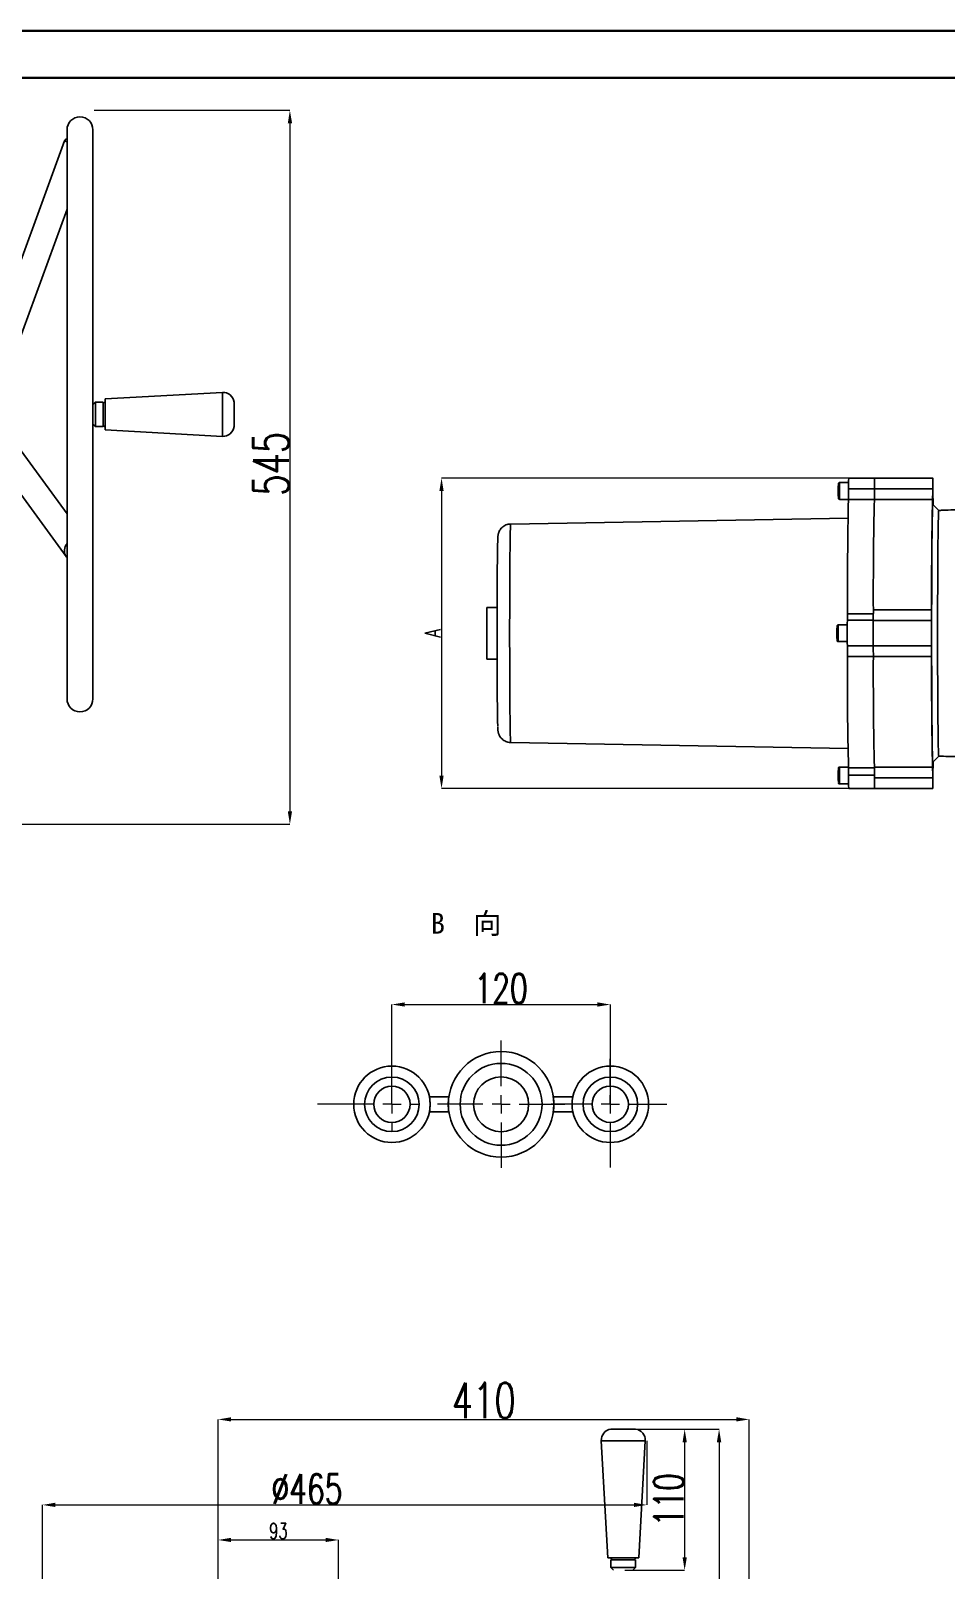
# Model space of a CAD drawing. Header units: millimetres. Extents: x 1465 to 4510, y 540 to 2694.
# Drawn here: x 2728 to 3435, y 1504 to 2694 of the extents above; entities that cross this region are included whole.
import ezdxf

# ---------------------------------------------------------------- set-up
doc = ezdxf.new("R2010")
doc.units = ezdxf.units.MM
doc.linetypes.add('CENTER2', pattern=[28.575, 19.05, -3.175, 3.175, -3.175])
for name, color, linetype, lineweight in [('AM_5', 3, 'Continuous', 25), ('AM_BOR', 7, 'Continuous', 50), ('FORMAT', 7, 'Continuous', 18), ('中心线', 1, 'CENTER2', 13), ('文字', 7, 'Continuous', 13), ('标注', 3, 'Continuous', 13), ('粗实线', 7, 'Continuous', 40)]:
    doc.layers.add(name, color=color, linetype=linetype, lineweight=lineweight)
doc.styles.add('SLDTEXTSTYLE1', font='txt.shx', dxfattribs={"width": 0.7, "bigfont": 'gbcbig.shx'})
doc.styles.add('STYLE1', font='txt.shx', dxfattribs={"width": 0.8, "height": 3, "bigfont": 'hzdx.shx'})
doc.dimstyles.new('SLDDIMSTYLE12$0', dxfattribs={"dimtxt": 12, "dimasz": 10, "dimexe": 0, "dimexo": 0.0625, "dimgap": 0.875, "dimtad": 1, "dimdec": 1, "dimlfac": 1.8, "dimrnd": 1e-09, "dimzin": 12, "dimdsep": 46, "dimtxsty": 'SLDTEXTSTYLE1', "dimcen": 0.09, "dimdle": 8.16, "dimclrd": 3, "dimclre": 3, "dimadec": 0, "dimazin": 3, "dimtfac": 1, "dimtdec": 1, "dimtofl": 0, "dimtmove": 0, "dimatfit": 3, "dimfxl": 0, "dimfrac": 2, "dimtolj": 1, "dimlwd": 5, "dimlwe": 5, "dimarcsym": 0})

# ---------------------------------------------------------------- blocks, each defined once
blk = doc.blocks.new('*D65')
at = {"layer": 'AM_5', "color": 3, "lineweight": 5, "transparency": 16777216}
blk.add_line((2777.1, 2632.1), (2928.4, 2632.1), dxfattribs=at)
at = {"layer": 'AM_5', "color": 3, "linetype": 'Continuous', "lineweight": 5, "transparency": 16777216}
for p, q in [((2928.4, 2622.1), (2928.4, 2090.2)), ((2610, 2080.2), (2928.4, 2080.2))]:
    blk.add_line(p, q, dxfattribs=at)
at = {"layer": 'AM_5', "color": 3, "transparency": 16777216}
for points in [[(2926.8, 2622.1), (2930.1, 2622.1), (2928.4, 2632.1)], [(2926.8, 2090.2), (2930.1, 2090.2), (2928.4, 2080.2)]]:
    blk.add_solid(points, dxfattribs=at)
at = {"layer": 'Defpoints', "color": 0, "transparency": 16777216}
for p in [(2777.1, 2632.1), (2609.9, 2080.2), (2928.4, 2080.2)]:
    blk.add_point(p, dxfattribs=at)
at = {"layer": 'AM_5', "color": 0, "transparency": 16777216, "insert": (2913.8, 2358.8), "char_height": 12, "attachment_point": 5, "rotation": 90, "style": 'SLDTEXTSTYLE1'}
blk.add_mtext('\\A1;{\\H2.28571x;545}', dxfattribs=at)
blk = doc.blocks.new('*D83')
at = {"layer": 'AM_5', "color": 3, "lineweight": 5, "transparency": 16777216}
blk.add_line((3360.1, 2347.8), (3045.6, 2347.8), dxfattribs=at)
at = {"layer": 'AM_5', "color": 3, "linetype": 'Continuous', "lineweight": 5, "transparency": 16777216}
for p, q in [((3045.6, 2337.8), (3045.6, 2117.8)), ((3360.1, 2107.8), (3045.6, 2107.8))]:
    blk.add_line(p, q, dxfattribs=at)
at = {"layer": 'AM_5', "color": 3, "transparency": 16777216}
for points in [[(3043.9, 2337.8), (3047.2, 2337.8), (3045.6, 2347.8)], [(3043.9, 2117.8), (3047.2, 2117.8), (3045.6, 2107.8)]]:
    blk.add_solid(points, dxfattribs=at)
at = {"layer": 'Defpoints', "color": 0, "transparency": 16777216}
for p in [(3360.2, 2347.8), (3045.6, 2107.8), (3360.2, 2107.8)]:
    blk.add_point(p, dxfattribs=at)
at = {"layer": 'AM_5', "color": 0, "transparency": 16777216, "insert": (3038.7, 2227.8), "char_height": 12, "attachment_point": 5, "rotation": 90, "style": 'SLDTEXTSTYLE1'}
blk.add_mtext('\\A1;A', dxfattribs=at)
blk = doc.blocks.new('*D63')
at = {"layer": 'Defpoints', "color": 0, "transparency": 16777216}
for p in [(3204.2, 1603.6), (3204.2, 1554), (2737.2, 1493.5)]:
    blk.add_point(p, dxfattribs=at)
at = {"layer": '标注', "color": 3, "linetype": 'Continuous', "lineweight": 5, "transparency": 16777216}
for p, q in [((3204.2, 1603.6), (3204.2, 1554)), ((2747.2, 1554), (3194.2, 1554))]:
    blk.add_line(p, q, dxfattribs=at)
at = {"layer": '标注', "color": 3, "lineweight": 5, "transparency": 16777216}
blk.add_line((2737.2, 1493.6), (2737.2, 1554), dxfattribs=at)
at = {"layer": '标注', "color": 3, "transparency": 16777216}
for points in [[(2747.2, 1555.7), (2747.2, 1552.4), (2737.2, 1554)], [(3194.2, 1555.7), (3194.2, 1552.4), (3204.2, 1554)]]:
    blk.add_solid(points, dxfattribs=at)
at = {"layer": '标注', "color": 0, "transparency": 16777216, "insert": (2941.6, 1566.3), "char_height": 10, "attachment_point": 5, "style": 'SLDTEXTSTYLE1'}
blk.add_mtext('\\A1;{\\H2.28571x;%%C465}', dxfattribs=at)
blk = doc.blocks.new('*D62')
at = {"layer": 'AM_5', "color": 3, "lineweight": 5, "transparency": 16777216}
blk.add_line((2873, 1181.1), (2873, 1620.1), dxfattribs=at)
at = {"layer": 'AM_5', "color": 3, "linetype": 'Continuous', "lineweight": 5, "transparency": 16777216}
for p, q in [((2883, 1620.1), (3273.3, 1620.1)), ((3283.3, 1145.4), (3283.3, 1620.1))]:
    blk.add_line(p, q, dxfattribs=at)
at = {"layer": 'AM_5', "color": 3, "transparency": 16777216}
for points in [[(2883, 1621.8), (2883, 1618.5), (2873, 1620.1)], [(3273.3, 1621.8), (3273.3, 1618.5), (3283.3, 1620.1)]]:
    blk.add_solid(points, dxfattribs=at)
at = {"layer": 'Defpoints', "color": 0, "transparency": 16777216}
for p in [(3283.3, 1620.1), (2873, 1181), (3283.3, 1145.3)]:
    blk.add_point(p, dxfattribs=at)
at = {"layer": 'AM_5', "color": 0, "transparency": 16777216, "insert": (3078.2, 1634.7), "char_height": 12, "attachment_point": 5, "style": 'SLDTEXTSTYLE1'}
blk.add_mtext('\\A1;{\\H2.28571x;410}', dxfattribs=at)
blk = doc.blocks.new('*D61')
at = {"layer": 'Defpoints', "color": 0, "transparency": 16777216}
for p in [(3187.2, 1612.5), (3187.2, 1503.5), (3233.4, 1503.5)]:
    blk.add_point(p, dxfattribs=at)
at = {"layer": '标注', "color": 3, "lineweight": 5, "transparency": 16777216}
blk.add_line((3187.2, 1612.5), (3233.4, 1612.5), dxfattribs=at)
at = {"layer": '标注', "color": 3, "linetype": 'Continuous', "lineweight": 5, "transparency": 16777216}
for p, q in [((3233.4, 1602.5), (3233.4, 1513.5)), ((3187.2, 1503.5), (3233.4, 1503.5))]:
    blk.add_line(p, q, dxfattribs=at)
at = {"layer": '标注', "color": 3, "transparency": 16777216}
for points in [[(3231.8, 1602.5), (3235.1, 1602.5), (3233.4, 1612.5)], [(3231.8, 1513.5), (3235.1, 1513.5), (3233.4, 1503.5)]]:
    blk.add_solid(points, dxfattribs=at)
at = {"layer": '标注', "color": 0, "transparency": 16777216, "insert": (3221.1, 1558), "char_height": 10, "attachment_point": 5, "rotation": 90, "style": 'SLDTEXTSTYLE1'}
blk.add_mtext('\\A1;{\\H2.28571x;110}', dxfattribs=at)
blk = doc.blocks.new('*D58')
at = {"layer": 'AM_5', "color": 3, "lineweight": 5, "transparency": 16777216}
blk.add_line((3187.2, 1612.5), (3260, 1612.5), dxfattribs=at)
at = {"layer": 'AM_5', "color": 3, "linetype": 'Continuous', "lineweight": 5, "transparency": 16777216}
for p, q in [((3260, 1602.5), (3260, 1191)), ((2873.1, 1181), (3260, 1181))]:
    blk.add_line(p, q, dxfattribs=at)
at = {"layer": 'AM_5', "color": 3, "transparency": 16777216}
for points in [[(3258.3, 1602.5), (3261.7, 1602.5), (3260, 1612.5)], [(3258.3, 1191), (3261.7, 1191), (3260, 1181)]]:
    blk.add_solid(points, dxfattribs=at)
at = {"layer": 'Defpoints', "color": 0, "transparency": 16777216}
for p in [(3187.2, 1612.5), (2873, 1181), (3260, 1181)]:
    blk.add_point(p, dxfattribs=at)
at = {"layer": 'AM_5', "color": 0, "transparency": 16777216, "insert": (3245.4, 1424.2), "char_height": 12, "attachment_point": 5, "rotation": 90, "style": 'SLDTEXTSTYLE1'}
blk.add_mtext('\\A1;{\\H2.28571x;430}', dxfattribs=at)
blk = doc.blocks.new('*D80')
at = {"layer": 'AM_5', "color": 3, "lineweight": 5, "transparency": 16777216}
blk.add_line((2873, 1181), (2873, 1526.9), dxfattribs=at)
at = {"layer": 'AM_5', "color": 3, "linetype": 'Continuous', "lineweight": 5, "transparency": 16777216}
for p, q in [((2883, 1526.9), (2956, 1526.9)), ((2966, 1483.6), (2966, 1526.9))]:
    blk.add_line(p, q, dxfattribs=at)
at = {"layer": 'AM_5', "color": 3, "transparency": 16777216}
for points in [[(2883, 1528.6), (2883, 1525.3), (2873, 1526.9)], [(2956, 1528.6), (2956, 1525.3), (2966, 1526.9)]]:
    blk.add_solid(points, dxfattribs=at)
at = {"layer": 'Defpoints', "color": 0, "transparency": 16777216}
for p in [(2966, 1526.9), (2966, 1483.5), (2873, 1180.9)]:
    blk.add_point(p, dxfattribs=at)
at = {"layer": 'AM_5', "color": 0, "transparency": 16777216, "insert": (2919.5, 1533.8), "char_height": 12, "attachment_point": 5, "style": 'SLDTEXTSTYLE1'}
blk.add_mtext('\\A1;93', dxfattribs=at)
blk = doc.blocks.new('rA3')
at = {"layer": '粗实线'}
for p, q in [((753.38, 421.26), (333.38, 421.26)), ((748.38, 416.26), (358.38, 416.26))]:
    blk.add_line(p, q, dxfattribs=at)
blk = doc.blocks.new('SW_CENTERMARKSYMBOL_14')
at = {"layer": 'FORMAT', "color": 0}
for p, q in [((0, 2), (0, 7)), ((-2, 0), (-7, 0)), ((0, 0), (-1, 0)), ((0, 0), (0, 1)), ((0, 0), (0, -1)), ((0, 0), (1, 0)), ((2, 0), (7, 0)), ((0, -2), (0, -7))]:
    blk.add_line(p, q, dxfattribs=at)
blk = doc.blocks.new('SW_CENTERMARKSYMBOL_15')
at = {"layer": 'FORMAT', "color": 0}
for p, q in [((0, 2), (0, 5)), ((-2, 0), (-6.49, 0)), ((0, 0), (-1, 0)), ((0, 0), (0, 1)), ((0, 0), (0, -1)), ((0, 0), (1, 0)), ((2, 0), (6.2, 0)), ((0, -2), (0, -6.94))]:
    blk.add_line(p, q, dxfattribs=at)
blk = doc.blocks.new('SW_CENTERMARKSYMBOL_16')
at = {"layer": 'FORMAT', "color": 0}
for p, q in [((0, 2), (0, 3)), ((-2, 0), (-8.18, 0)), ((0, 0), (-1, 0)), ((0, 0), (0, 1)), ((0, 0), (0, -1)), ((0, 0), (1, 0)), ((2, 0), (3, 0)), ((0, -2), (0, -3))]:
    blk.add_line(p, q, dxfattribs=at)
blk = doc.blocks.new('*D81')
at = {"layer": 'Defpoints', "color": 0, "transparency": 16777216}
for p in [(3176, 1940.8), (3007.2, 1863.7), (3176, 1863.7)]:
    blk.add_point(p, dxfattribs=at)
at = {"layer": '标注', "color": 3, "lineweight": 5, "transparency": 16777216}
blk.add_line((3007.2, 1863.7), (3007.2, 1940.8), dxfattribs=at)
at = {"layer": '标注', "color": 3, "linetype": 'Continuous', "lineweight": 5, "transparency": 16777216}
for p, q in [((3017.2, 1940.8), (3166, 1940.8)), ((3176, 1863.7), (3176, 1940.8))]:
    blk.add_line(p, q, dxfattribs=at)
at = {"layer": '标注', "color": 3, "transparency": 16777216}
for points in [[(3017.2, 1942.5), (3017.2, 1939.2), (3007.2, 1940.8)], [(3166, 1942.5), (3166, 1939.2), (3176, 1940.8)]]:
    blk.add_solid(points, dxfattribs=at)
at = {"layer": '标注', "color": 0, "transparency": 16777216, "insert": (3091.6, 1953.2), "char_height": 10, "attachment_point": 5, "style": 'SLDTEXTSTYLE1'}
blk.add_mtext('\\A1;{\\H2.28571x;120}', dxfattribs=at)

msp = doc.modelspace()

# ---------------------------------------------------------------- linework, layer by layer
at = {"color": 7, "linetype": 'Continuous', "lineweight": 25}
for p, q in [((2754.148, 2608.426), (2698.399, 2455.256)), ((2756.233, 2607.667), (2754.148, 2608.426)), ((2756.233, 2617.035), (2756.233, 2177.035)), ((2776.233, 2404.535), (2776.233, 2617.035)), ((2717.193, 2448.415), (2756.233, 2555.678)), ((2778.233, 2406.535), (2776.233, 2404.535)), ((2776.233, 2389.535), (2776.233, 2404.535)), ((2784.233, 2406.535), (2778.233, 2406.535)), ((2778.233, 2406.535), (2778.233, 2387.535)), ((2785.733, 2407.035), (2784.233, 2405.535)), ((2784.233, 2387.535), (2784.233, 2406.535)), ((2876.322, 2414.035), (2785.733, 2409.035)), ((2785.733, 2409.035), (2785.733, 2385.035)), ((2876.322, 2414.035), (2876.322, 2380.035)), ((2885.233, 2406.535), (2885.233, 2387.535)), ((2776.233, 2389.535), (2778.233, 2387.535)), ((2776.233, 2177.035), (2776.233, 2389.535)), ((2778.233, 2387.535), (2784.233, 2387.535)), ((2784.233, 2388.535), (2785.733, 2387.035)), ((2785.733, 2385.035), (2876.322, 2380.035)), ((2756.233, 2320.086), (2715.881, 2375.52)), ((2699.711, 2363.749), (2755.461, 2287.164)), ((3360.085, 2344.332), (3353.156, 2344.332)), ((3380.155, 2347.832), (3360.155, 2347.832)), ((3425.153, 2347.832), (3380.155, 2347.832)), ((3360.064, 2339.48), (3380.063, 2339.48)), ((3425.061, 2339.48), (3380.063, 2339.48)), ((3353.156, 2331.332), (3359.991, 2331.332)), ((3379.988, 2331.276), (3359.989, 2331.276)), ((3424.986, 2331.276), (3379.988, 2331.276)), ((3425.153, 2327.424), (3425.161, 2327.42)), ((3429.735, 2322.756), (3425.161, 2327.42)), ((3359.64, 2316.823), (3098.992, 2312.273)), ((2755.461, 2287.164), (2755.326, 2287.356)), ((2755.463, 2287.16), (2755.706, 2286.891)), ((3088.503, 2247.764), (3080.527, 2247.764)), ((3080.527, 2207.764), (3080.527, 2247.764)), ((3379.128, 2237.832), (3359.137, 2237.832)), ((3359.194, 2242.786), (3379.187, 2242.786)), ((3424.119, 2237.695), (3379.121, 2237.695)), ((3424.195, 2245.843), (3379.197, 2245.843)), ((3359.067, 2234.332), (3352.138, 2234.332)), ((3352.138, 2221.332), (3359.067, 2221.332)), ((3359.122, 2217.969), (3379.121, 2217.969)), ((3424.119, 2217.969), (3379.121, 2217.969)), ((3080.527, 2207.764), (3088.504, 2207.764)), ((3379.197, 2209.821), (3359.198, 2209.821)), ((3424.195, 2209.821), (3379.197, 2209.821)), ((3098.992, 2143.391), (3359.64, 2138.841)), ((3425.161, 2128.244), (3429.735, 2132.908)), ((3359.992, 2124.332), (3353.156, 2124.332)), ((3360.017, 2123.902), (3380.004, 2123.902)), ((3424.986, 2124.388), (3379.988, 2124.388)), ((3353.156, 2111.332), (3360.085, 2111.332)), ((3380.059, 2118.052), (3360.063, 2118.052)), ((3360.155, 2107.832), (3380.155, 2107.832)), ((3425.061, 2116.184), (3380.063, 2116.184)), ((3380.155, 2107.832), (3425.153, 2107.832)), ((3176.5, 1612.542), (3195.5, 1612.542)), ((3169, 1603.631), (3174, 1513.042)), ((3169, 1603.631), (3203, 1603.631)), ((3198, 1513.042), (3203, 1603.631)), ((3174, 1513.042), (3198, 1513.042)), ((3176, 1513.042), (3177.5, 1511.542)), ((3176.5, 1511.542), (3176.5, 1505.542)), ((3186, 1511.542), (3176.5, 1511.542)), ((3195.5, 1511.542), (3186, 1511.542)), ((3194.5, 1511.542), (3196, 1513.042)), ((3195.5, 1505.542), (3195.5, 1511.542)), ((3176.5, 1505.542), (3178.5, 1503.542)), ((3176.5, 1505.542), (3186, 1505.542)), ((3186, 1505.542), (3195.5, 1505.542)), ((3193.5, 1503.542), (3195.5, 1505.542))]:
    msp.add_line(p, q, dxfattribs=at)
at = {"color": 7, "linetype": 'Continuous', "lineweight": 25, "flags": 128}
for points in [[(3425.244, 2339.48), (3425.239, 2341.288), (3425.232, 2342.976), (3425.222, 2344.483), (3425.209, 2345.758), (3425.194, 2346.755), (3425.178, 2347.44), (3425.161, 2347.788), (3425.144, 2347.788), (3425.127, 2347.44), (3425.111, 2346.755), (3425.096, 2345.758), (3425.083, 2344.483), (3425.073, 2342.976), (3425.066, 2341.288), (3425.061, 2339.48)], [(3425.161, 2128.244), (3425.125, 2128.284), (3425.07, 2128.64), (3425.015, 2129.352), (3424.961, 2130.416), (3424.907, 2131.828), (3424.855, 2133.585), (3424.803, 2135.679), (3424.753, 2138.102), (3424.704, 2140.847), (3424.656, 2143.903), (3424.611, 2147.26), (3424.567, 2150.905), (3424.526, 2154.825), (3424.486, 2159.007), (3424.45, 2163.435), (3424.415, 2168.094), (3424.383, 2172.967), (3424.354, 2178.036), (3424.328, 2183.283), (3424.305, 2188.69), (3424.285, 2194.236), (3424.268, 2199.903), (3424.254, 2205.671), (3424.243, 2211.517), (3424.236, 2217.422), (3424.232, 2223.364), (3424.231, 2229.322), (3424.233, 2235.274), (3424.239, 2241.201), (3424.248, 2247.079), (3424.261, 2252.888), (3424.276, 2258.608), (3424.295, 2264.217), (3424.316, 2269.696), (3424.341, 2275.026), (3424.369, 2280.186), (3424.399, 2285.159), (3424.432, 2289.927), (3424.468, 2294.472), (3424.506, 2298.779), (3424.546, 2302.832), (3424.589, 2306.617), (3424.633, 2310.119), (3424.68, 2313.327), (3424.728, 2316.229), (3424.778, 2318.814), (3424.829, 2321.074), (3424.881, 2323), (3424.934, 2324.585), (3424.988, 2325.824), (3425.043, 2326.712), (3425.097, 2327.246), (3425.153, 2327.424), (3425.153, 2327.424)], [(3429.726, 2322.76), (3429.673, 2322.584), (3429.619, 2322.055), (3429.567, 2321.175), (3429.514, 2319.948), (3429.463, 2318.379), (3429.412, 2316.473), (3429.363, 2314.236), (3429.314, 2311.679), (3429.268, 2308.81), (3429.223, 2305.639), (3429.18, 2302.179), (3429.139, 2298.442), (3429.1, 2294.443), (3429.064, 2290.196), (3429.03, 2285.716), (3428.999, 2281.022), (3428.97, 2276.129), (3428.944, 2271.057), (3428.921, 2265.825), (3428.901, 2260.45), (3428.885, 2254.955), (3428.871, 2249.359), (3428.86, 2243.682), (3428.853, 2237.947), (3428.849, 2232.174), (3428.848, 2226.384), (3428.85, 2220.6), (3428.856, 2214.843), (3428.865, 2209.135), (3428.877, 2203.496), (3428.893, 2197.947), (3428.911, 2192.51), (3428.932, 2187.204), (3428.957, 2182.049), (3428.984, 2177.065), (3429.014, 2172.269), (3429.047, 2167.68), (3429.082, 2163.315), (3429.12, 2159.19), (3429.159, 2155.32), (3429.201, 2151.72), (3429.245, 2148.403), (3429.291, 2145.381), (3429.338, 2142.667), (3429.387, 2140.269), (3429.437, 2138.196), (3429.488, 2136.458), (3429.54, 2135.059), (3429.593, 2134.005), (3429.646, 2133.301), (3429.7, 2132.948), (3429.726, 2132.904)], [(3098.992, 2312.273), (3098.954, 2312.173), (3098.904, 2311.731), (3098.854, 2310.937), (3098.804, 2309.794), (3098.755, 2308.308), (3098.708, 2306.483), (3098.661, 2304.329), (3098.616, 2301.855), (3098.572, 2299.069), (3098.531, 2295.985), (3098.491, 2292.615), (3098.453, 2288.973), (3098.418, 2285.075), (3098.384, 2280.937), (3098.354, 2276.576), (3098.326, 2272.011), (3098.301, 2267.26), (3098.279, 2262.344), (3098.26, 2257.283), (3098.244, 2252.098), (3098.231, 2246.812), (3098.221, 2241.446), (3098.214, 2236.024), (3098.211, 2230.566), (3098.211, 2225.098), (3098.214, 2219.64), (3098.221, 2214.217), (3098.231, 2208.852), (3098.244, 2203.565), (3098.26, 2198.381), (3098.279, 2193.32), (3098.301, 2188.404), (3098.326, 2183.653), (3098.354, 2179.088), (3098.384, 2174.727), (3098.418, 2170.589), (3098.453, 2166.69), (3098.491, 2163.049), (3098.531, 2159.679), (3098.572, 2156.595), (3098.616, 2153.809), (3098.661, 2151.334), (3098.708, 2149.18), (3098.755, 2147.356), (3098.804, 2145.87), (3098.854, 2144.727), (3098.904, 2143.933), (3098.954, 2143.49), (3098.992, 2143.391)], [(3425.061, 2116.184), (3425.066, 2114.376), (3425.073, 2112.688), (3425.083, 2111.181), (3425.096, 2109.906), (3425.111, 2108.909), (3425.127, 2108.224), (3425.144, 2107.876), (3425.161, 2107.876), (3425.178, 2108.224), (3425.194, 2108.909), (3425.209, 2109.906), (3425.222, 2111.181), (3425.232, 2112.688), (3425.239, 2114.376), (3425.244, 2116.184)]]:
    msp.add_lwpolyline(points, dxfattribs=at)
at = {"color": 7, "linetype": 'Continuous', "lineweight": 25}
for centre, radius, start, end in [((2766.233, 2617.035), 10, 0, 180), ((2756.028, 2607.742), 2, 84.09849, 160), ((2876.791, 2405.548), 8.5, 6.668652, 93.159195), ((2876.791, 2388.522), 8.5, 266.840805, 353.331348), ((3609.568, 2337.832), 256.495, 178.547876, 181.452124), ((3556.383, 2341.511), 196.33, 178.154952, 180.592763), ((3576.382, 2341.511), 196.33, 178.154952, 180.592763), ((3576.399, 2341.511), 196.346, 178.155053, 180.592661), ((3597.593, 2337.879), 245.5, 178.728381, 181.29461), ((3044.665, 2338.276), 315.401, 358.728174, 0.218627), ((3064.664, 2338.276), 315.401, 358.728174, 0.218627), ((3109.662, 2338.276), 315.401, 358.728174, 0.218627), ((3740.643, 2338.276), 315.401, 179.781373, 181.271826), ((6810.19, 2256.025), 3451.022, 178.750555, 180.219807), ((6621.845, 2258.554), 3242.673, 178.714955, 180.224595), ((6677.916, 2258.035), 3298.741, 178.727786, 180.211765), ((6744.889, 2257.832), 3320.716, 178.732696, 180.206854), ((3247.664, 2322.805), 177.857, 1.385812, 2.729891), ((2762.749, 2291.612), 8.556, 139.592846, 209.828726), ((3838.97, 2227.532), 479.943, 178.770285, 181.141745), ((3225.905, 2241.681), 133.293, 358.34521, 0.474968), ((3858.969, 2227.532), 479.943, 178.770285, 181.141745), ((3909.937, 2227.832), 530.907, 178.935484, 181.064516), ((3071.014, 2244.641), 308.186, 358.708664, 0.223586), ((3954.935, 2227.832), 530.907, 178.935484, 181.064516), ((3116.012, 2244.641), 308.186, 358.708664, 0.223586), ((3602.151, 2227.849), 251.075, 178.750212, 181.258526), ((3607.248, 2227.832), 255.193, 178.540467, 181.459533), ((3051.015, 2211.023), 308.186, 359.776414, 1.291336), ((3071.014, 2211.023), 308.186, 359.776414, 1.291336), ((3116.012, 2211.023), 308.186, 359.776414, 1.291336), ((6406.635, 2195.904), 3047.469, 179.738347, 181.353835), ((6643.82, 2197.313), 3264.647, 179.780486, 181.279964), ((6699.891, 2197.832), 3320.716, 179.793146, 181.267304), ((6666.843, 2197.11), 3242.673, 179.775405, 181.285045), ((2766.233, 2177.035), 10, 180, 0), ((3597.733, 2117.784), 245.64, 178.705888, 181.270605), ((3609.568, 2117.832), 256.495, 178.547876, 181.452124), ((3144.208, 2119.285), 215.859, 359.672841, 1.225678), ((3064.664, 2117.388), 315.401, 359.781373, 1.271826), ((3109.662, 2117.388), 315.401, 359.781373, 1.271826), ((3740.643, 2117.388), 315.401, 178.728174, 180.218627), ((3247.664, 2132.859), 177.857, 357.270109, 358.614188), ((3609.312, 2115.198), 249.265, 179.343899, 181.693424), ((3576.446, 2114.154), 196.393, 179.40763, 181.844656), ((3576.399, 2114.153), 196.346, 179.407339, 181.844947), ((3177.487, 1604.099), 8.5, 96.668652, 183.159195), ((3194.513, 1604.099), 8.5, 356.840805, 83.331348)]:
    msp.add_arc(centre, radius, start, end, dxfattribs=at)
for points, knots in [([(3353.152, 2344.317), (3353.071, 2344.317), (3352.882, 2344.317), (3352.627, 2344.195), (3352.42, 2344.025), (3352.289, 2343.844), (3352.215, 2343.685), (3352.183, 2343.574), (3352.176, 2343.535), (3352.173, 2343.523)], [0, 0, 0, 0, 0.169169804, 0.39343652, 0.577108419, 0.732871127, 0.8619106, 0.95806361, 1, 1, 1, 1]), ([(3352.187, 2332.087), (3352.19, 2332.071), (3352.206, 2332.004), (3352.286, 2331.813), (3352.464, 2331.585), (3352.752, 2331.396), (3352.998, 2331.335), (3353.136, 2331.332), (3353.156, 2331.332)], [0, 0, 0, 0, 0.04773924, 0.20439502, 0.45032148, 0.69195886, 0.95624353, 1, 1, 1, 1]), ([(3504.061, 2315.836), (3504.007, 2315.85), (3501.026, 2316.64), (3495.051, 2317.913), (3486.153, 2319.626), (3477.215, 2320.976), (3468.26, 2322.013), (3459.297, 2322.725), (3450.338, 2323.122), (3441.394, 2323.178), (3434.522, 2323.044), (3430.641, 2322.787), (3429.728, 2322.727)], [0, 0, 0, 0, 0.00222411, 0.12349084, 0.24442156, 0.36502491, 0.48530836, 0.60527831, 0.72494016, 0.84429839, 0.96335663, 1, 1, 1, 1]), ([(3098.989, 2312.236), (3098.625, 2312.232), (3097.666, 2312.224), (3096.146, 2311.855), (3094.495, 2311.179), (3092.993, 2310.21), (3091.733, 2309.038), (3090.776, 2307.788), (3090.131, 2306.628), (3089.721, 2305.628), (3089.473, 2304.812), (3089.321, 2304.146), (3089.224, 2303.572), (3089.149, 2302.96), (3089.099, 2302.344), (3089.055, 2301.596), (3089.013, 2300.632), (3088.987, 2299.915), (3088.973, 2299.414), (3088.972, 2299.4)], [0, 0, 0, 0, 0.03292663, 0.08656886, 0.14023921, 0.19395028, 0.24770651, 0.29593048, 0.33765358, 0.37139184, 0.40221261, 0.43294347, 0.46977184, 0.5229001, 0.62710243, 0.74996047, 0.86055986, 0.99610694, 1, 1, 1, 1]), ([(3088.984, 2299.557), (3088.982, 2299.506), (3088.957, 2298.906), (3088.913, 2297.098), (3088.85, 2294.065), (3088.789, 2290.231), (3088.732, 2285.721), (3088.679, 2280.565), (3088.631, 2274.847), (3088.589, 2268.661), (3088.554, 2262.116), (3088.526, 2255.326), (3088.504, 2248.406), (3088.489, 2241.502), (3088.48, 2234.643), (3088.477, 2227.832), (3088.48, 2221.021), (3088.489, 2214.162), (3088.504, 2207.258), (3088.526, 2200.338), (3088.554, 2193.548), (3088.589, 2187.002), (3088.631, 2180.817), (3088.679, 2175.099), (3088.732, 2169.943), (3088.789, 2165.433), (3088.85, 2161.598), (3088.913, 2158.569), (3088.957, 2156.781), (3088.98, 2156.197), (3088.981, 2156.165)], [0, 0, 0, 0, 0.00351755, 0.04130424, 0.07987412, 0.119053, 0.15864867, 0.19845607, 0.23826347, 0.27785914, 0.31703803, 0.3556079, 0.39339459, 0.43024587, 0.46545002, 0.50065691, 0.53586106, 0.57106795, 0.60791923, 0.64570592, 0.68427579, 0.72345468, 0.76305035, 0.80285775, 0.84266515, 0.88226082, 0.9214397, 0.96000958, 0.99779627, 1, 1, 1, 1]), ([(2755.342, 2287.397), (2755.514, 2287.115), (2755.748, 2286.733), (2756.086, 2286.441), (2756.175, 2286.364)], [0, 0, 0, 0, 0.737094337, 1, 1, 1, 1]), ([(3352.136, 2234.318), (3352.052, 2234.317), (3351.862, 2234.316), (3351.605, 2234.193), (3351.4, 2234.022), (3351.269, 2233.842), (3351.196, 2233.682), (3351.163, 2233.567), (3351.155, 2233.524), (3351.152, 2233.508)], [0, 0, 0, 0, 0.171163067, 0.390583387, 0.570440936, 0.722975047, 0.849237971, 0.943121429, 1, 1, 1, 1]), ([(3351.179, 2222.046), (3351.179, 2222.045), (3351.192, 2221.993), (3351.256, 2221.842), (3351.403, 2221.632), (3351.652, 2221.44), (3351.919, 2221.331), (3352.089, 2221.344), (3352.14, 2221.348)], [0, 0, 0, 0, 0.00386863, 0.1632201, 0.35982567, 0.60803656, 0.88068582, 1, 1, 1, 1]), ([(3088.986, 2155.825), (3088.989, 2155.75), (3089.002, 2155.322), (3089.027, 2154.688), (3089.063, 2153.91), (3089.105, 2153.24), (3089.152, 2152.673), (3089.227, 2152.074), (3089.323, 2151.514), (3089.46, 2150.909), (3089.669, 2150.197), (3089.994, 2149.35), (3090.496, 2148.348), (3091.25, 2147.214), (3092.306, 2146.047), (3093.644, 2144.991), (3095.196, 2144.149), (3096.887, 2143.615), (3098.179, 2143.373), (3098.884, 2143.409), (3098.998, 2143.415)], [0, 0, 0, 0, 0.02346431, 0.13478655, 0.24307522, 0.35006223, 0.45414785, 0.50962288, 0.54602195, 0.57587568, 0.6043978, 0.63538036, 0.67156279, 0.71554689, 0.76661192, 0.82126194, 0.87704021, 0.93311344, 0.98926649, 1, 1, 1, 1]), ([(3429.723, 2132.926), (3432.214, 2132.799), (3437.682, 2132.522), (3446.133, 2132.477), (3455.052, 2132.712), (3463.936, 2133.268), (3472.772, 2134.135), (3481.551, 2135.302), (3490.257, 2136.797), (3496.74, 2138.075), (3500.295, 2138.948), (3500.998, 2139.12)], [0, 0, 0, 0, 0.10420699, 0.22878584, 0.35305157, 0.47700709, 0.60065451, 0.72399513, 0.84702947, 0.9697573, 1, 1, 1, 1]), ([(3353.156, 2124.332), (3353.023, 2124.317), (3352.793, 2124.29), (3352.525, 2124.123), (3352.354, 2123.944), (3352.251, 2123.772), (3352.203, 2123.646), (3352.191, 2123.598), (3352.189, 2123.59)], [0, 0, 0, 0, 0.29666811, 0.51441408, 0.69692138, 0.85110336, 0.97465197, 1, 1, 1, 1]), ([(3352.214, 2112.002), (3352.236, 2111.946), (3352.288, 2111.813), (3352.448, 2111.605), (3352.701, 2111.424), (3352.961, 2111.326), (3353.119, 2111.342), (3353.16, 2111.347)], [0, 0, 0, 0, 0.15361206, 0.36362661, 0.61782327, 0.90301922, 1, 1, 1, 1])]:
    msp.add_open_spline(points, degree=3, knots=knots, dxfattribs=at)
at = {"layer": '粗实线', "color": 7, "linetype": 'ByBlock', "lineweight": 25}
for p, q in [((3051.221, 1869.391), (3036.2, 1869.391)), ((3147.002, 1869.391), (3131.98, 1869.391)), ((3036.164, 1857.791), (3051.247, 1857.791)), ((3131.955, 1857.791), (3147.038, 1857.791))]:
    msp.add_line(p, q, dxfattribs=at)
for centre, radius in [((3091.601, 1863.681), 40.781), ((3007.226, 1863.681), 29.531), ((3091.601, 1863.681), 31.641), ((3175.976, 1863.681), 29.531), ((3007.226, 1863.681), 21.094), ((3091.601, 1863.681), 21.24), ((3175.976, 1863.681), 21.094), ((3007.226, 1863.681), 14.024), ((3175.976, 1863.681), 13.988)]:
    msp.add_circle(centre, radius, dxfattribs=at)
for centre, radius, start, end in [((3007.226, 1863.681), 29.531, 348.495378, 11.148359), ((3091.601, 1863.681), 40.781, 171.95145, 188.304107), ((3091.601, 1863.681), 40.781, 351.695893, 8.04855), ((3175.976, 1863.681), 29.531, 168.851641, 191.504622)]:
    msp.add_arc(centre, radius, start, end, dxfattribs=at)

# ---------------------------------------------------------------- block references
at = {"layer": 'AM_BOR', "xscale": 7.2509765625, "yscale": 7.2509765625, "zscale": 7.2509765625}
msp.add_blockref('rA3', (-952.423, -361.013), dxfattribs=at)
at = {"layer": '中心线', "linetype": 'ByBlock', "xscale": 7.03125, "yscale": 7.03125, "zscale": 7.03125}
for name, p in [('SW_CENTERMARKSYMBOL_14', (3091.601, 1863.681)), ('SW_CENTERMARKSYMBOL_15', (3175.976, 1863.681)), ('SW_CENTERMARKSYMBOL_16', (3007.226, 1863.681))]:
    msp.add_blockref(name, p, dxfattribs=at)

# ---------------------------------------------------------------- texts
at = {"layer": '文字', "insert": (3064.535, 2002.706), "char_height": 16, "width": 240, "attachment_point": 5, "style": 'STYLE1'}
msp.add_mtext('\\pt176;{\\fSimSun|b0|i0|c134|p2;\\W1;B  向}', dxfattribs=at)

# ---------------------------------------------------------------- dimensions: what is measured, and where the dimension line sits
at = {"layer": 'AM_5'}
for base, p1, p2, text, picture, middle in [((2928.424, 2080.217), (2777.051, 2632.095), (2609.948, 2080.217), '{\\H2.28571x;545}', '*D65', (2928.424, 2358.782)), ((3260.013, 1181.042), (3187.169, 1612.542), (2873.044, 1181.042), '{\\H2.28571x;430}', '*D58', (3260.013, 1424.185))]:
    dim = msp.add_linear_dim(base=base, p1=p1, p2=p2, angle=90, text=text, dimstyle='SLDDIMSTYLE12$0', override={"dimlfac": 1}, dxfattribs=at)
    dim.commit()
    dim.dimension.update_dxf_attribs({"geometry": picture, "text_midpoint": middle, "dimtype": 160})
dim = msp.add_linear_dim(base=(3045.574, 2107.832), p1=(3360.155, 2347.832), p2=(3360.155, 2107.832), angle=90, text='A', dimstyle='SLDDIMSTYLE12$0', override={"dimlfac": 1}, dxfattribs=at)
dim.commit()
dim.dimension.update_dxf_attribs({"geometry": '*D83', "text_midpoint": (3038.699, 2227.832)})
dim = msp.add_linear_dim(base=(3283.347, 1620.148), p1=(2873.044, 1181.042), p2=(3283.347, 1145.309), text='{\\H2.28571x;410}', dimstyle='SLDDIMSTYLE12$0', override={"dimlfac": 1}, dxfattribs=at)
dim.commit()
dim.dimension.update_dxf_attribs({"geometry": '*D62', "text_midpoint": (3078.196, 1620.148), "dimtype": 160})
dim = msp.add_linear_dim(base=(2966, 1526.932), p1=(2873.014, 1180.899), p2=(2966, 1483.542), dimstyle='SLDDIMSTYLE12$0', override={"dimlfac": 1, "dimpost": ''}, dxfattribs=at)
dim.commit()
dim.dimension.update_dxf_attribs({"geometry": '*D80', "text_midpoint": (2919.507, 1533.807)})
at = {"layer": '标注'}
dim = msp.add_linear_dim(base=(3175.976, 1940.849), p1=(3007.226, 1863.681), p2=(3175.976, 1863.681), text='{\\H2.28571x;120}', dimstyle='SLDDIMSTYLE12$0', override={"dimtxt": 10, "dimtdec": 3, "dimtzin": 0}, dxfattribs=at)
dim.commit()
dim.dimension.update_dxf_attribs({"geometry": '*D81', "text_midpoint": (3091.601, 1953.152)})
dim = msp.add_linear_dim(base=(3233.423, 1503.542), p1=(3187.169, 1612.542), p2=(3187.169, 1503.542), angle=90, text='{\\H2.28571x;110}', dimstyle='SLDDIMSTYLE12$0', override={"dimtxt": 10, "dimtdec": 3, "dimtzin": 0}, dxfattribs=at)
dim.commit()
dim.dimension.update_dxf_attribs({"geometry": '*D61', "text_midpoint": (3233.423, 1558.042), "dimtype": 160})
dim = msp.add_linear_dim(base=(3204.169, 1554.036), p1=(2737.169, 1493.542), p2=(3204.169, 1603.631), text='{\\H2.28571x;%%C465}', dimstyle='SLDDIMSTYLE12$0', override={"dimtxt": 10, "dimtdec": 3, "dimtzin": 0}, dxfattribs=at)
dim.commit()
dim.dimension.update_dxf_attribs({"geometry": '*D63', "text_midpoint": (2941.603, 1554.036), "dimtype": 160})

doc.saveas('drawing.dxf')
